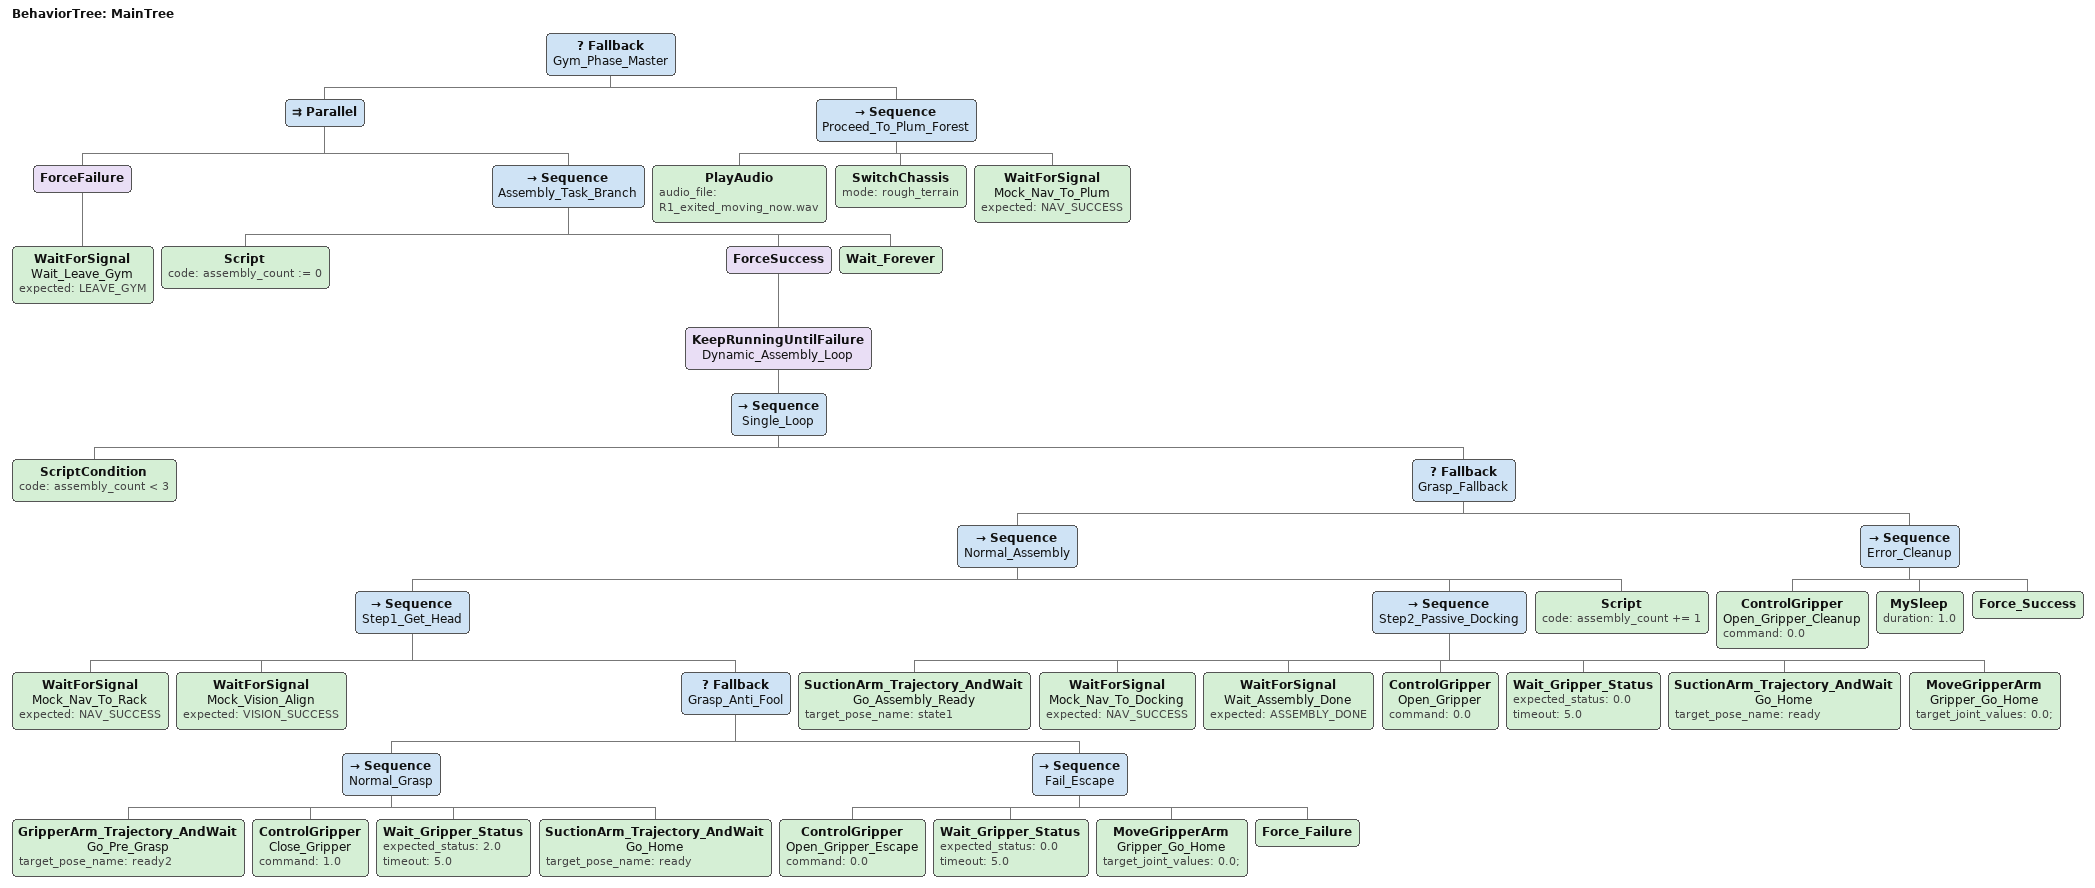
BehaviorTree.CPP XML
<root BTCPP_format="4">
  <BehaviorTree ID="MainTree">
    <Fallback name="Gym_Phase_Master">

      <Parallel>
        <!-- 全局中断监控：一旦收到离开资源岛信号，强制打断并跳出 Parallel -->
        <ForceFailure>
          <WaitForSignal name="Wait_Leave_Gym" expected="LEAVE_GYM" />
        </ForceFailure>

        <Sequence name="Assembly_Task_Branch">
          <Script code=" assembly_count := 0 " />

          <ForceSuccess>
            <KeepRunningUntilFailure name="Dynamic_Assembly_Loop">
              <Sequence name="Single_Loop">
                <ScriptCondition code=" assembly_count &lt; 3 " />

                <Fallback name="Grasp_Fallback">
                  <Sequence name="Normal_Assembly">

                    <Sequence name="Step1_Get_Head">
                      <WaitForSignal name="Mock_Nav_To_Rack" expected="NAV_SUCCESS" />
                      <WaitForSignal name="Mock_Vision_Align" expected="VISION_SUCCESS" />

                      <Fallback name="Grasp_Anti_Fool">
                        <Sequence name="Normal_Grasp">
                          <!-- 【修改点】：统一升级为 GripperArm 专属节点 -->
                          <GripperArm_Trajectory_AndWait name="Go_Pre_Grasp" target_pose_name="ready2" />
                          <ControlGripper name="Close_Gripper" command="1.0" />

                          <Wait_Gripper_Status expected_status="2.0" timeout="5.0" />

                          <SuctionArm_Trajectory_AndWait name="Go_Home" target_pose_name="ready" />
                        </Sequence>

                        <Sequence name="Fail_Escape">
                          <!-- 抓取失败时的防呆脱困逻辑 -->
                          <ControlGripper name="Open_Gripper_Escape" command="0.0" />
                          <Wait_Gripper_Status expected_status="0.0" timeout="5.0" />
                          <MoveGripperArm name="Gripper_Go_Home" target_joint_values="0.0;" />
                          <Force_Failure />
                        </Sequence>
                      </Fallback>
                    </Sequence>

                    <Sequence name="Step2_Passive_Docking">
                      <SuctionArm_Trajectory_AndWait name="Go_Assembly_Ready" target_pose_name="state1" />
                      <WaitForSignal name="Mock_Nav_To_Docking" expected="NAV_SUCCESS" />
                      <WaitForSignal name="Wait_Assembly_Done" expected="ASSEMBLY_DONE" />

                      <ControlGripper name="Open_Gripper" command="0.0" />
                      <Wait_Gripper_Status expected_status="0.0" timeout="5.0" />
                      <SuctionArm_Trajectory_AndWait name="Go_Home" target_pose_name="ready" />
                      <MoveGripperArm name="Gripper_Go_Home" target_joint_values="0.0;" />
                    </Sequence>

                    <!-- 成功执行一次，计数器加 1 -->
                    <Script code=" assembly_count += 1 " />
                  </Sequence>

                  <!-- 全局错误清理：如果抓取或对接发生严重异常 -->
                  <Sequence name="Error_Cleanup">
                    <ControlGripper name="Open_Gripper_Cleanup" command="0.0" />
                    <MySleep duration="1.0" />
                    <Force_Success />
                  </Sequence>
                </Fallback>

              </Sequence>
            </KeepRunningUntilFailure>
          </ForceSuccess>

          <!-- 组装够3个或者被打断后，在此无限挂起，等待 LEAVE_GYM 信号触发 Fallback -->
          <Wait_Forever />
        </Sequence>
      </Parallel>

      <!-- 收到 LEAVE_GYM 信号被打断后，进入转场逻辑 -->
      <Sequence name="Proceed_To_Plum_Forest">
        <PlayAudio audio_file="R1_exited_moving_now.wav" />
        <SwitchChassis mode="rough_terrain" />
        <WaitForSignal name="Mock_Nav_To_Plum" expected="NAV_SUCCESS" />
      </Sequence>

    </Fallback>
  </BehaviorTree>
</root>
